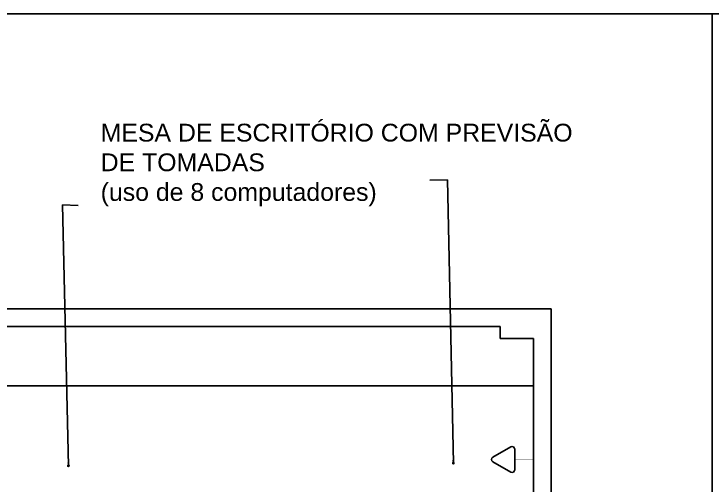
# Model space of a CAD drawing. Header units: millimetres. Extents: x 7034 to 7235, y -465 to -380.
# Drawn here: x 7118.3 to 7124.19, y -406.12 to -402.15 of the extents above; entities that cross this region are included whole.
import ezdxf

# ---------------------------------------------------------------- set-up
doc = ezdxf.new("R2010")
doc.units = ezdxf.units.MM
doc.header["$LTSCALE"] = 0.005
doc.linetypes.add('CONTINUO', pattern=[0])
doc.layers.get('0').update_dxf_attribs({"linetype": 'CONTINUO'})
for name, color, linetype in [('0-COTAS', 12, 'Continuous'), ('0-TOMADAS', 12, 'Continuous'), ('ARQ-PEITORIAL', 4, 'Continuous'), ('ARQ-TEXTO', 3, 'Continuous'), ('ARQ_ALVENARIA', 6, 'Continuous'), ('ARQ_TXT_AMBIENTE', 3, 'Continuous')]:
    doc.layers.add(name, color=color, linetype=linetype)
doc.layers.add('0-LAYOUT', color=250, linetype='Continuous', lineweight=25)
doc.styles.add('50', font='ARIALN.TTF', dxfattribs={"height": 0.1})
doc.styles.get("Standard").update_dxf_attribs({"font": 'arial.ttf'})
doc.dimstyles.new('50', dxfattribs={"dimscale": 0, "dimtxt": 0.1, "dimasz": 0.025, "dimexe": 0.05, "dimexo": 0.05, "dimgap": 0.01, "dimtad": 1, "dimdec": 0, "dimlfac": 100, "dimzin": 0, "dimdsep": 46, "dimtxsty": '50', "dimblk": 'DOT', "dimcen": 0.02, "dimclrd": 1, "dimclre": 1, "dimclrt": 7, "dimadec": 0, "dimazin": 0, "dimtfac": 1, "dimtdec": 0, "dimtofl": 0, "dimtmove": 2, "dimatfit": 2, "dimldrblk": 'DOT', "dimfxl": 0.05, "dimtolj": 1, "dimtzin": 0, "dimlwd": -1, "dimarcsym": 0})

# ---------------------------------------------------------------- blocks, each defined once
blk = doc.blocks.new('TOMADA-H30')
blk.add_lwpolyline([(-0.1082, 0.1955), (0.1082, 0.1955, 0.57735), (0.1324, 0.2375), (0.0242, 0.4248, 0.57735), (-0.0242, 0.4248), (-0.1324, 0.2375, 0.57735)], format="xyb", close=True)
at = {"const_width": 0.005}
blk.add_lwpolyline([(0, 0.1955), (0, 0)], dxfattribs=at)
blk = doc.blocks.new('2541982')
at = {"layer": '0-TOMADAS', "xscale": 0.6451236243583418, "yscale": 0.6451236243583418, "zscale": 0.6451236243583418, "rotation": 270}
blk.add_blockref('TOMADA-H30', (3218.8519, 1440.9676), dxfattribs=at)
blk = doc.blocks.new('_DOT')
at = {"color": 0, "linetype": 'ByBlock'}
blk.add_line((-0.5, 0), (-1, 0), dxfattribs=at)
at = {"color": 0, "linetype": 'ByBlock', "const_width": 0.5}
blk.add_lwpolyline([(-0.25, 0, 1), (0.25, 0, 1)], format="xyb", close=True, dxfattribs=at)
blk = doc.blocks.new('DOT')
at = {"layer": 'ARQ-TEXTO', "color": 0, "linetype": 'ByBlock'}
blk.add_line((-0.5, 0), (-1, 0), dxfattribs=at)
at = {"layer": 'ARQ-TEXTO', "color": 0, "linetype": 'ByBlock', "const_width": 0.5}
blk.add_lwpolyline([(-0.25, 0, 1), (0.25, 0, 1)], format="xyb", close=True, dxfattribs=at)

msp = doc.modelspace()

# ---------------------------------------------------------------- linework, layer by layer
for points in [[(7124.1864, -402.1477), (7124.1864, -416.9977), (7103.1864, -416.9977), (7103.1864, -402.1477)], [(7145.1864, -402.1477), (7145.1864, -416.9977), (7124.1864, -416.9977), (7124.1864, -402.1477)]]:
    msp.add_lwpolyline(points, close=True)
at = {"layer": '0-LAYOUT'}
msp.add_line((7117.749, -405.2832), (7122.679, -405.2832), dxfattribs=at)
at = {"layer": 'ARQ-PEITORIAL'}
msp.add_line((7122.679, -405.9032), (7122.679, -407.9032), dxfattribs=at)
at = {"layer": 'ARQ_ALVENARIA'}
for p, q in [((7106.599, -404.6332), (7122.829, -404.6332)), ((7122.829, -404.6332), (7122.829, -406.2032)), ((7117.749, -404.7832), (7122.399, -404.7832)), ((7122.399, -404.7832), (7122.399, -404.8832)), ((7122.399, -404.8832), (7122.679, -404.8832)), ((7122.679, -404.8832), (7122.679, -406.2032))]:
    msp.add_line(p, q, dxfattribs=at)

# ---------------------------------------------------------------- block references
at = {"xscale": 1.249890158726032, "yscale": 1.249890158726032, "zscale": 1.249890158726032, "rotation": 179.9999999998978}
msp.add_blockref('2541982', (11145.8903, 1395.148), dxfattribs=at)

# ---------------------------------------------------------------- texts
at = {"layer": 'ARQ_TXT_AMBIENTE', "insert": (7119.0282, -403.0732), "char_height": 0.15, "attachment_point": 1}
msp.add_mtext_dynamic_manual_height_columns('MESA DE ESCRITÓRIO COM PREVISÃO DE TOMADAS \\P(uso de 8 computadores)', width=4.126643, gutter_width=12.5, heights=[0], dxfattribs=at)

# ---------------------------------------------------------------- leaders
at = {"layer": '0-COTAS'}
for points in [[(7122.0037, -405.934), (7121.9552, -403.5446), (7121.8046, -403.5477)], [(7118.7558, -405.9561), (7118.7073, -403.757), (7118.8376, -403.761)]]:
    msp.add_leader(points, dimstyle='50', override={"dimscale": 1, "dimtad": 0, "dimldrblk": 'DOT'}, dxfattribs=at)

doc.saveas('drawing.dxf')
